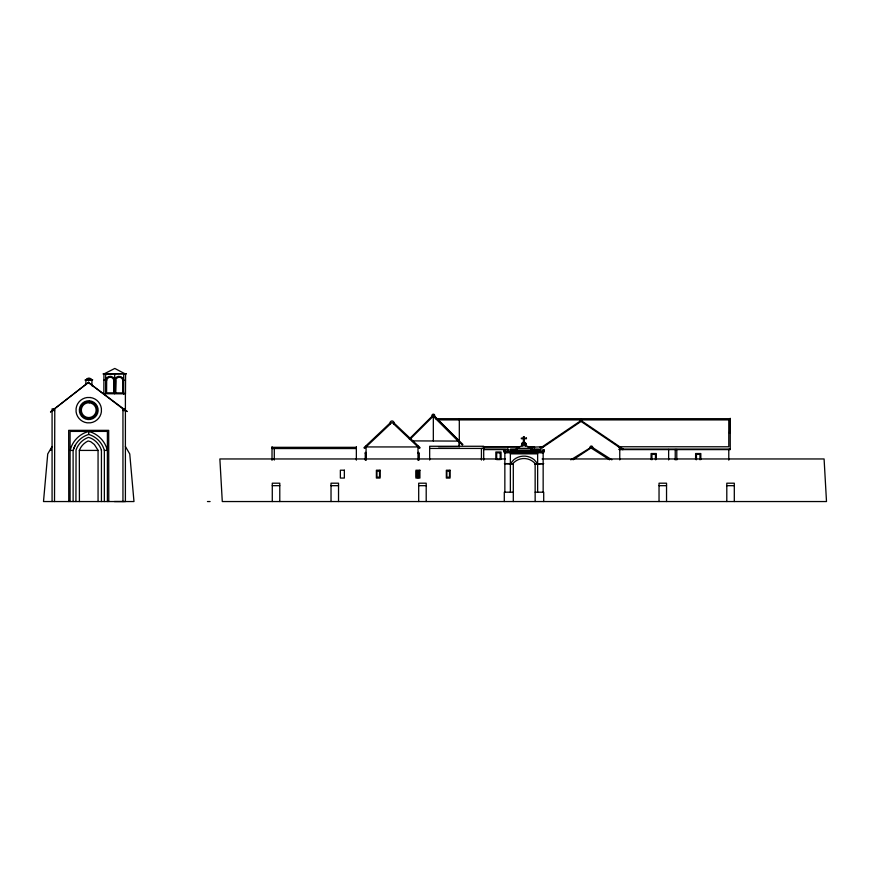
<?xml version="1.0" encoding="UTF-8"?>
<svg xmlns="http://www.w3.org/2000/svg" width="870" height="870" viewBox="0 0 870 870"><rect width="100%" height="100%" fill="white"/><g stroke="black" fill="none" stroke-linecap="round" stroke-linejoin="round"><path stroke-width="1.3" d="M50.732 449.529L50.732 448.953M51.33 448.953L51.33 449.529L50.732 448.811L50.732 450.453M105.618 393.729L105.694 373.959M114.612 392.011L114.612 393.773L114.709 373.632M115.601 392.87L115.862 379.548A3.621 3.621 0 0 1 122.659 379.581L122.703 392.914L115.514 392.87L115.656 380.407M123.638 393.816L123.638 392.055M366.074 459.697L366.074 452.454L365.248 452.454L365.248 460.056M417.991 477.706L417.991 471.475M433.325 440.981L433.325 415.023L409.291 438.969M433.325 416.077L433.325 415.023L432.803 415.545L458.805 441.612L459.327 441.09L433.325 415.023L462.905 444.483L462.372 445.005L432.803 415.545M103.193 373.948L126.335 373.687L103.291 373.948M106.662 380.353L106.597 392.827L113.796 392.859L113.861 380.397A3.621 3.621 0 0 0 106.662 380.353L106.575 380.353M123.605 393.816L123.725 373.676M125.584 373.687L125.487 393.827L103.834 393.719L103.943 373.948L114.796 368.445L125.498 374.056M729.517 433.39L730.234 420.003M73.113 501.544L73.113 450.421L75.179 445.353M79.333 450.421L79.648 449.605A17.313 17.313 0 0 1 88.109 440.981L90.73 441.699L94.373 444.526L98.147 450.421L79.333 450.421L79.409 501.544M52.08 446.495L47.73 453.955L43.5 501.544L133.98 501.544L129.75 453.955L125.4 446.495M619.353 447.376L619.766 446.756L619.766 459.915M510.364 463.612L513.963 459.599A16.128 16.128 0 0 1 534.039 459.599L537.638 463.612M125.128 410.52L122.953 410.172M417.991 460.252L417.991 446.941L418.601 446.288M433.967 416.708L434.5 416.175A1.348 1.348 0 0 0 433.325 414.163A1.348 1.348 0 0 0 432.162 416.175M409.911 439.404L433.858 415.545L433.325 415.023M541.107 447.604L581.062 420.536L623.235 449.105L622.822 449.725L580.649 421.156L581.062 420.536L581.486 421.156L541.51 448.235M570.807 459.838L591.828 446.865M573.091 459.806L592.057 447.213M104.356 501.544L104.356 450.421C102.345 442.884 96.222 436.62 88.74 434.445L87.511 434.826A23.218 23.218 0 0 0 73.493 449.127M438.523 446.745L459.306 446.625M482.687 446.865L519.412 446.799M527.361 446.788L534.495 446.778L534.495 447.876M54.516 408.867L52.08 408.867L52.08 501.544M124.66 410.172L127.216 411.553L88.468 382.55L122.953 408.867L125.4 408.867M54.516 410.172L52.352 410.52M52.08 410.52L54.516 410.52M122.953 410.52L125.4 410.52M435.892 418.894L730.234 418.894M437.186 419.449L730.234 419.449M438.491 419.808L730.234 419.808M521.652 443.711L526.067 443.961L521.652 443.711A1.131 1.131 0 0 0 522.109 443.211A1.936 1.936 0 0 1 525.621 443.211A1.131 1.131 0 0 0 526.067 443.711M483.513 446.778L519.836 446.778M542.597 446.778L529.254 447.278M618.439 446.756L728.788 446.778L728.788 419.949M365.454 446.288L366.074 446.941L417.991 446.941M272.016 447.321L356.352 447.321M429.671 448.431L483.698 448.431M272.016 448.539L356.352 448.539M483.546 449.105L506.449 449.105M510.483 449.105L517.215 449.105M530.678 449.105L538.704 449.105M619.048 449.105L730.234 449.105M483.546 449.605L505.1 449.605M510.483 449.605L515.866 449.605M532.016 449.605L538.704 449.605M619.048 449.605L730.234 449.605L730.234 418.318M73.113 450.421L70.089 450.421L71.601 446.016A26.122 26.122 0 0 1 88.74 431.4A26.122 26.122 0 0 1 107.391 450.421L104.356 450.421M101.431 450.421C99.919 444.624 94.525 438.795 88.435 437.371A20.521 20.521 0 0 0 76.049 450.007L75.929 501.544M417.991 452.454L418.807 452.454L418.807 460.045L418.807 453.281M365.248 453.303L366.074 453.292M417.991 453.303L418.807 453.303M510.364 453.846L537.638 453.846M505.318 458.958L219.871 458.958L222.285 501.544L826.5 501.544L824.086 458.958L542.108 458.958M513.3 464.123L504.404 463.612L513.3 463.612L513.3 501.544M272.277 485.678L279.781 485.678M331.024 485.678L338.528 485.678M418.698 485.678L426.202 485.678M659.036 485.678L666.54 485.678M726.798 485.678L734.302 485.678M513.3 492.192L504.296 492.192L504.296 501.544M535.148 492.192L543.706 492.192L543.706 501.544M207.451 501.544L210.094 501.544M114.361 501.533L125.4 501.544L125.4 393.827M113.861 380.397L113.796 392.859M123.812 374.056L125.584 374.056L124.856 373.687M103.911 380.233L105.759 380.244M125.465 380.342L123.67 380.331A4.535 4.535 0 0 0 114.927 379.222L114.677 380.255L114.427 379.222A4.535 4.535 0 0 0 105.672 380.244M412.358 440.894L459.327 441.09L459.306 446.778L459.306 418.894M591.339 446.756L611.871 459.838M609.587 459.806L590.697 447.767L591.981 447.767M54.788 408.661L54.516 501.544M542.771 447.376L542.358 446.756L542.358 447.658M734.302 501.544L734.302 483.198L726.798 483.198L726.798 501.544M728.788 449.366L728.788 460.132M700.828 459.556L700.828 453.531L695.608 453.531L695.608 459.556M699.98 459.773L699.98 454.379L696.457 454.379L696.457 459.773M676.795 449.409L676.795 459.936M675.229 449.409L675.229 459.936M668.639 449.409L668.639 459.936M666.54 501.544L666.54 483.198L659.036 483.198L659.036 501.544M656.306 459.556L656.306 453.531L651.086 453.531L651.086 459.556M655.458 459.773L655.458 454.379L651.934 454.379L651.934 459.773M543.152 451.758L543.152 492.192M540.205 447.071L540.205 450.312M537.638 492.192L537.638 451.334L510.364 451.334L510.364 492.192M537.105 452.259L543.696 452.683L504.306 452.672L510.907 452.259M536.453 450.084L536.453 451.758M535.148 501.544L535.148 463.612A14.736 14.736 0 0 0 512.854 463.612L512.854 464.123M532.777 446.778L532.777 447.876M530.82 450.084L530.82 448.333L517.182 448.333A6.601 6.601 0 0 1 512.941 450.084M525.621 445.962L525.621 443.211L522.109 443.211L522.109 445.962M524.338 443.624L524.338 436.631L523.425 436.631L523.425 442.46M517.182 450.084L517.182 448.333A10.038 10.038 0 0 1 530.82 448.333A6.601 6.601 0 0 0 535.061 450.084M511.56 450.084L511.56 451.758M507.797 447.06L507.797 450.301M504.85 451.758L504.85 492.192M501.066 459.229L501.066 451.998L495.846 451.998L495.846 459.229M483.698 460.176L483.698 446.266L429.671 446.266L429.671 460.034M481.425 448.431L481.425 460.034M426.202 501.544L426.202 483.198L418.698 483.198L418.698 501.544M417.991 470.909L417.991 477.565M366.074 446.941L366.074 460.252M356.352 446.723L356.352 460.143M338.528 501.544L338.528 483.198L331.024 483.198L331.024 501.544M279.781 501.544L279.781 483.198L272.277 483.198L272.277 501.544M274.289 448.539L274.289 460.067M272.016 446.723L272.016 460.306M122.953 408.867L122.953 501.544M108.783 501.544L108.696 430.346L68.676 430.346L68.763 501.544M107.391 501.544L107.391 431.4L70.089 431.4L70.089 501.544M101.431 450.007L101.431 501.544M98.06 450.421L98.06 501.544M91.915 385.812L91.915 379.842A2.055 2.055 0 0 1 91.187 379.244A2.871 2.871 0 0 0 86.63 379.244A2.055 2.055 0 0 1 85.902 379.842L85.891 384.66M91.187 380.06L91.187 379.244L86.63 379.244L86.63 380.06M88.74 431.4L88.74 434.445M580.018 421.254A1.174 1.174 0 0 1 581.062 419.536A1.174 1.174 0 0 1 582.106 421.254M504.894 450.236A3.023 0.598 0 0 1 504.796 450.084M510.853 450.084A3.023 0.598 0 0 1 510.744 450.236M537.301 450.236A3.023 0.598 0 0 1 537.203 450.084M543.261 450.084A3.023 0.598 0 0 1 543.163 450.236M590.023 447.593A1.338 1.338 0 0 1 591.339 446.027A1.338 1.338 0 0 1 592.655 447.593M394.284 423.288L393.675 423.94A1.947 1.947 0 0 0 393.305 421.428A1.947 1.947 0 0 0 390.76 421.428A1.947 1.947 0 0 0 390.391 423.94L389.782 423.288L363.943 447.724L364.552 448.365L392.033 422.396L419.503 448.365L420.123 447.724L394.284 423.288M88.74 382.191L50.536 411.912L88.74 382.191M89.447 400.798L87 400.929A9.396 9.396 0 0 0 79.366 409.455L79.496 411.901A9.396 9.396 0 0 0 88.022 419.536L90.469 419.405A9.396 9.396 0 0 0 98.114 410.879L97.973 408.432A9.396 9.396 0 0 0 89.447 400.798M89.382 401.733L87.174 401.853A8.461 8.461 0 0 0 80.301 409.531L80.431 411.727A8.461 8.461 0 0 0 88.098 418.601L90.295 418.481A8.461 8.461 0 0 0 97.168 410.814L97.048 408.606A8.461 8.461 0 0 0 89.382 401.733M89.305 402.788L87.37 402.886A7.406 7.406 0 0 0 81.356 409.607L81.465 411.532A7.406 7.406 0 0 0 88.174 417.556L90.11 417.448A7.406 7.406 0 0 0 96.124 410.727L96.015 408.802A7.406 7.406 0 0 0 89.305 402.788M90.382 397.525L87.043 397.525A12.756 12.756 0 0 0 76.092 408.53L76.092 411.858A12.756 12.756 0 0 0 87.098 422.82L90.426 422.809A12.756 12.756 0 0 0 101.388 411.814L101.377 408.476A12.756 12.756 0 0 0 90.382 397.525M92.601 379.842L85.206 380.06L92.601 379.842M526.437 438.088L521.337 438.088L521.337 438.719L526.437 438.719L526.437 438.088M544.348 450.084L503.654 450.084L503.654 451.758L544.348 451.758L544.348 450.084M500.217 452.846L496.694 452.846L496.694 459.588L500.217 459.588L500.217 452.846M543.598 463.612L534.702 464.123L543.598 463.612M344.357 470.202L340.366 470.202L340.366 478.054L344.357 478.054L344.357 470.202M380.07 470.202L376.384 470.202L376.384 478.054L380.07 478.054L380.07 470.202M419.916 470.224L415.925 470.224L415.925 478.076L419.916 478.076L419.916 470.224M450.029 470.224L446.343 470.224L446.343 478.076L450.029 478.076L450.029 470.224M379.527 471.105L376.928 471.105L376.928 477.151L379.527 477.151L379.527 471.105M419.329 471.127L416.512 471.127L416.512 477.173L419.329 477.173L419.329 471.127M449.485 471.127L446.886 471.127L446.886 477.173L449.485 477.173L449.485 471.127"/></g></svg>
